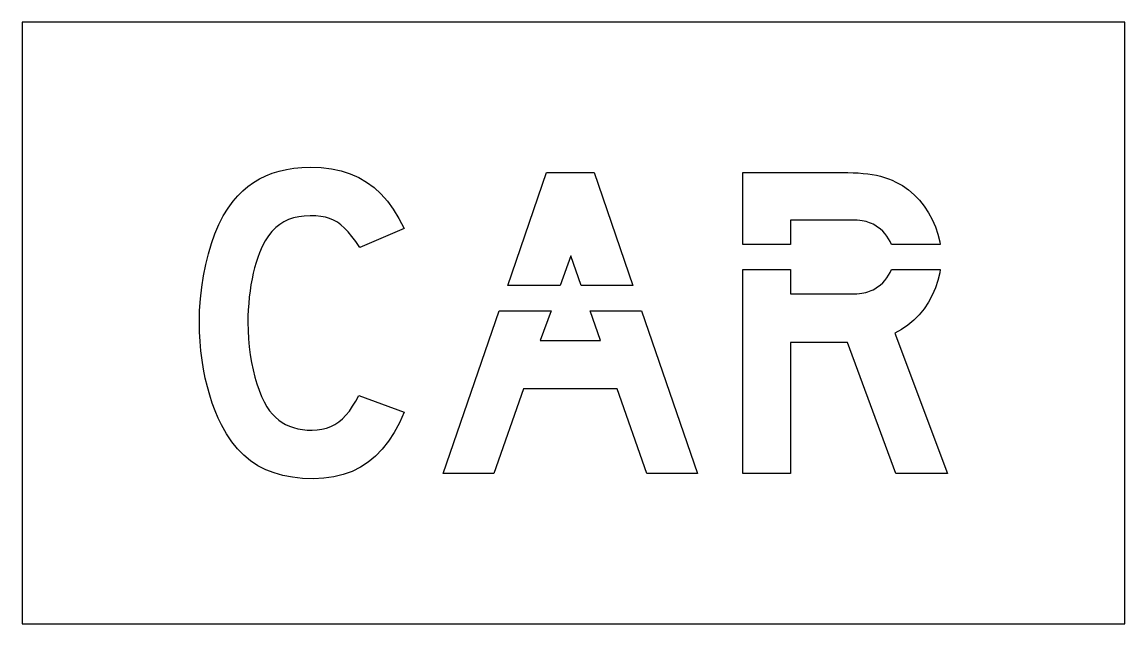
# Model space of a CAD drawing. Extents: x 0 to 22, y 0 to 12.
import ezdxf

# ---------------------------------------------------------------- set-up
doc = ezdxf.new("R2010")
doc.units = 0
doc.layers.add('CUT', color=7, linetype='Continuous')
doc.layers.add('OUTSIDE', color=1, linetype='Continuous')

msp = doc.modelspace()

# ---------------------------------------------------------------- linework, layer by layer
at = {"layer": 'CUT'}
for points in [[(7.3088, 3.6408), (7.1846, 3.4842), (7.0502, 3.3462), (6.905, 3.2262), (6.7502, 3.1248), (6.584, 3.042), (6.407, 2.9778), (6.2198, 2.9316), (6.0206, 2.904), (5.8106, 2.895), (5.5958, 2.9016), (5.3942, 2.9232), (5.2046, 2.9586), (5.027, 3.0096), (4.8608, 3.075), (4.7054, 3.1554), (4.5602, 3.2514), (4.4258, 3.3624), (4.3004, 3.4896), (4.1846, 3.633), (4.0778, 3.7926), (3.9788, 3.9684), (3.9128, 4.1046), (3.851, 4.2498), (3.7946, 4.4028), (3.743, 4.5636), (3.6962, 4.7304), (3.6554, 4.9026), (3.62, 5.0802), (3.5906, 5.2614), (3.5672, 5.4456), (3.5504, 5.6328), (3.5402, 5.8212), (3.5366, 6.0108), (3.542, 6.2472), (3.5576, 6.4824), (3.5828, 6.7146), (3.6182, 6.9426), (3.6626, 7.164), (3.716, 7.3788), (3.7778, 7.5846), (3.8486, 7.7808), (3.9278, 7.9644), (4.0142, 8.1354), (4.109, 8.2914), (4.2104, 8.4318), (4.3034, 8.538), (4.4018, 8.6352), (4.5068, 8.7234), (4.6184, 8.8026), (4.736, 8.8728), (4.8608, 8.934), (4.9916, 8.9862), (5.129, 9.0288), (5.2736, 9.0624), (5.4242, 9.0858), (5.5826, 9.1002), (5.7476, 9.105), (5.9666, 9.0972), (6.173, 9.0732), (6.3656, 9.033), (6.5468, 8.976), (6.716, 8.9016), (6.8738, 8.8104), (7.0214, 8.7018), (7.1588, 8.5752), (7.2866, 8.43), (7.406, 8.2668), (7.5176, 8.085), (7.6208, 7.884), (6.737, 7.5054), (6.6554, 7.6236), (6.5786, 7.7274), (6.5054, 7.8174), (6.4334, 7.8936), (6.362, 7.9578), (6.2894, 8.0106), (6.2144, 8.0526), (6.1352, 8.0856), (6.05, 8.109), (5.9582, 8.1252), (5.858, 8.1342), (5.7476, 8.1366), (5.63, 8.1324), (5.519, 8.1186), (5.4146, 8.0958), (5.3168, 8.0628), (5.225, 8.0196), (5.1398, 7.9656), (5.0594, 7.9008), (4.985, 7.8252), (4.9154, 7.737), (4.8512, 7.6374), (4.7918, 7.5252), (4.7366, 7.3998), (4.7012, 7.3074), (4.6688, 7.2078), (4.6388, 7.1028), (4.6112, 6.993), (4.5872, 6.8784), (4.5656, 6.7608), (4.5476, 6.6396), (4.5326, 6.516), (4.5206, 6.3906), (4.5122, 6.264), (4.5068, 6.1374), (4.505, 6.0108), (4.5086, 5.8476), (4.517, 5.6856), (4.532, 5.5254), (4.5518, 5.3682), (4.5776, 5.2146), (4.6082, 5.0658), (4.643, 4.923), (4.6832, 4.7862), (4.7276, 4.6578), (4.7756, 4.5372), (4.8284, 4.4268), (4.8842, 4.3266), (4.9382, 4.251), (4.9952, 4.1826), (5.0552, 4.1208), (5.1188, 4.0656), (5.1866, 4.0176), (5.258, 3.9762), (5.3336, 3.9414), (5.4146, 3.9132), (5.4998, 3.891), (5.591, 3.8754), (5.687, 3.8664), (5.7896, 3.8634), (5.8874, 3.8676), (5.981, 3.8808), (6.0704, 3.9036), (6.1562, 3.9354), (6.2378, 3.9774), (6.3158, 4.029), (6.3902, 4.0908), (6.4616, 4.1628), (6.5294, 4.245), (6.5948, 4.3386), (6.6566, 4.4424), (6.716, 4.5576), (7.6208, 4.221), (7.5266, 4.0092), (7.4228, 3.816)], [(10.463, 9), (11.4104, 9), (12.1857, 6.7457), (11.1542, 6.7457), (10.9472, 7.3368), (10.733, 6.7457), (9.688, 6.7457)], [(17.2118, 7.7838), (17.1674, 7.8312), (17.1194, 7.8744), (17.0666, 7.9134), (17.0108, 7.9476), (16.9748, 7.9674), (16.9412, 7.9842), (16.9076, 7.9992), (16.8734, 8.0118), (16.838, 8.0226), (16.8002, 8.0316), (16.7588, 8.0388), (16.7132, 8.0442), (16.6616, 8.0478), (16.6034, 8.0508), (16.5374, 8.052), (16.4636, 8.0526), (15.3266, 8.0526), (15.3266, 7.5668), (14.3792, 7.5668), (14.3792, 9), (16.358, 9), (16.4708, 8.9988), (16.5782, 8.9964), (16.6796, 8.991), (16.7768, 8.9838), (16.8692, 8.9736), (16.958, 8.9604), (17.0432, 8.9442), (17.1254, 8.925), (17.2046, 8.9022), (17.282, 8.8758), (17.3576, 8.8452), (17.432, 8.8104), (17.5604, 8.7396), (17.6816, 8.6544), (17.7956, 8.556), (17.9006, 8.4462), (17.996, 8.3262), (18.0818, 8.1972), (18.1562, 8.061), (18.2192, 7.9188), (18.2696, 7.7712), (18.3068, 7.6212), (18.3149, 7.5668), (17.3418, 7.5668), (17.3174, 7.6224), (17.2868, 7.6788), (17.252, 7.7328)], [(14.3792, 7.0648), (15.3266, 7.0648), (15.3266, 6.579), (16.4636, 6.579), (16.5332, 6.5796), (16.5962, 6.5808), (16.6526, 6.5838), (16.7036, 6.5874), (16.7498, 6.5928), (16.7924, 6.6), (16.832, 6.609), (16.8686, 6.6192), (16.9046, 6.6324), (16.9394, 6.6474), (16.9748, 6.6642), (17.0108, 6.684), (17.0666, 6.7182), (17.1194, 6.7572), (17.1674, 6.8004), (17.2118, 6.8478), (17.252, 6.8988), (17.2868, 6.9528), (17.3174, 7.0092), (17.3418, 7.0648), (18.3156, 7.0648), (18.3062, 7.002), (18.2696, 6.8478), (18.2186, 6.6984), (18.155, 6.5538), (18.0794, 6.4158), (17.9918, 6.2856), (17.894, 6.165), (17.7866, 6.0546), (17.6696, 5.9562), (17.5442, 5.871), (17.411, 5.8002), (18.4634, 3), (17.432, 3), (16.4636, 5.6106), (15.3266, 5.6106), (15.3266, 3), (14.3792, 3)], [(9.5154, 6.2437), (10.5512, 6.2437), (10.337, 5.6526), (11.537, 5.6526), (11.33, 6.2437), (12.3583, 6.2437), (13.4738, 3), (12.4634, 3), (11.8736, 4.6842), (9.9998, 4.6842), (9.4106, 3), (8.4002, 3)]]:
    msp.add_lwpolyline(points, close=True, dxfattribs=at)
at = {"layer": 'OUTSIDE'}
msp.add_lwpolyline([(0, 0), (22, 0), (22, 12), (0, 12)], close=True, dxfattribs=at)

doc.saveas('drawing.dxf')
